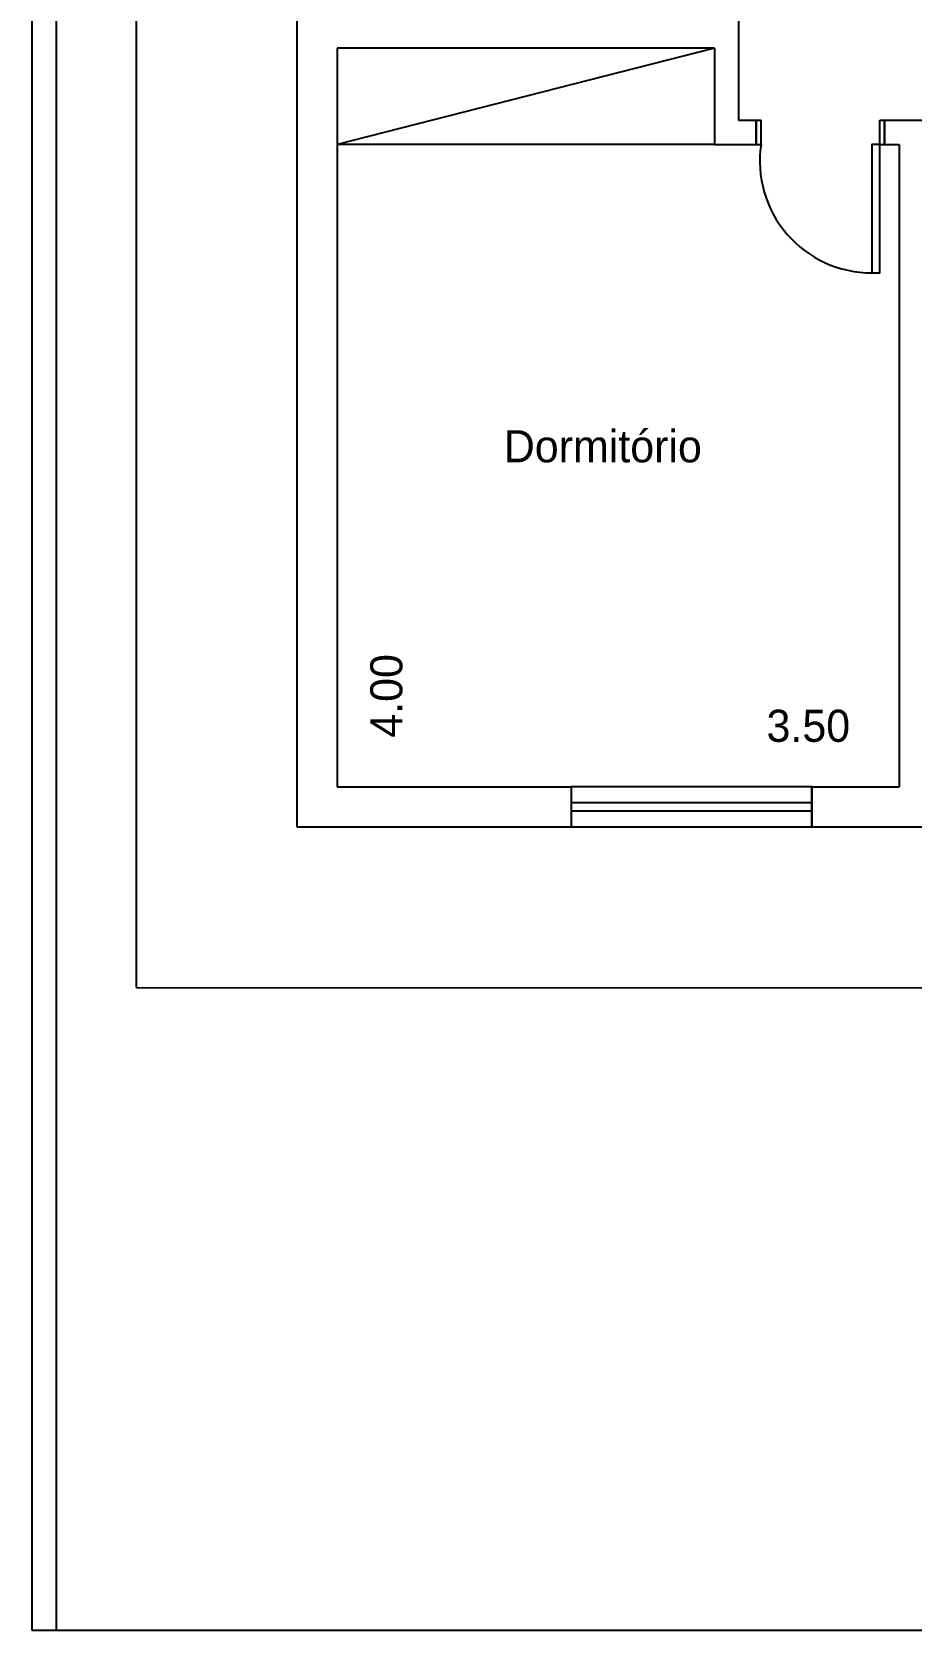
# Model space of a CAD drawing. Extents: x 0 to 18.3, y 0 to 15.9.
# Drawn here: x 0 to 5.48, y 0 to 9.95 of the extents above; entities that cross this region are included whole.
import ezdxf

# ---------------------------------------------------------------- set-up
doc = ezdxf.new("R2010")
doc.units = 0
doc.header["$MEASUREMENT"] = 0
doc.layers.get('0').update_dxf_attribs({"linetype": 'CONTINUOUS'})
doc.layers.get('DEFPOINTS').update_dxf_attribs({"linetype": 'CONTINUOUS'})
for name, color, linetype in [('ARQ3', 3, 'CONTINUOUS'), ('BLOCO', 7, 'CONTINUOUS'), ('HACHURA', 1, 'CONTINUOUS'), ('PAREDE', 5, 'CONTINUOUS')]:
    doc.layers.add(name, color=color, linetype=linetype)
doc.styles.add('PADRÃO', font='', dxfattribs={"height": 0.2})
doc.styles.get('PADRÃO').set_extended_font_data('AvantGarde Bk BT')
doc.dimstyles.new('PADRÃOS', dxfattribs={"dimtxt": 0.15, "dimasz": 0.1, "dimexe": 1.25, "dimexo": 0.625, "dimgap": 0.1, "dimtad": 0, "dimjust": 1, "dimzin": 1, "dimdsep": 46, "dimtxsty": 'PADRÃO', "dimcen": 2.5, "dimse1": 1, "dimse2": 1, "dimsd1": 1, "dimsd2": 1, "dimclrt": 1, "dimadec": 0, "dimazin": 0, "dimtfac": 1, "dimtdec": 4, "dimtmove": 0, "dimatfit": 3, "dimfxl": 1, "dimtolj": 1, "dimtzin": 0, "dimarcsym": 0})

# ---------------------------------------------------------------- blocks, each defined once
blk = doc.blocks.new('J15')
at = {"layer": 'BLOCO'}
for p, q in [((1.5, 0.25), (0, 0.25)), ((0, 0.25), (0, 0)), ((1.5, 0), (1.5, 0.25)), ((1.5, 0.15), (0, 0.15)), ((0, 0.1), (1.5, 0.1)), ((0, 0), (1.5, 0))]:
    blk.add_line(p, q, dxfattribs=at)
blk = doc.blocks.new('P80E15')
at = {"layer": 'BLOCO', "ltscale": 0.015}
for p, q in [((0.03, 0.15), (0, 0.15)), ((0, 0.15), (0, 0)), ((0.03, 0.15), (0.03, 0)), ((0.8, 0.15), (0.77, 0.15)), ((0.77, 0.15), (0.77, 0)), ((0.8, 0.15), (0.8, 0)), ((0.03, 0), (0, 0)), ((0.8, 0), (0.77, 0))]:
    blk.add_line(p, q, dxfattribs=at)
at = {"layer": 'BLOCO'}
blk.add_lwpolyline([(0.03, 0.15), (0.08, 0.15), (0.08, 0.95), (0.03, 0.95)], close=True, dxfattribs=at)
at = {"layer": 'BLOCO', "ltscale": 0.015}
blk.add_arc((0.08, 0.2524), 0.6976, 351.55554, 90, dxfattribs=at)
blk = doc.blocks.new('*D16')
at = {"layer": 'DEFPOINTS', "color": 0, "linetype": 'ByBlock', "ltscale": 0.015}
for p in [(140.1954, 163.7817), (140.1954, 163.403), (143.6954, 163.403)]:
    blk.add_point(p, dxfattribs=at)
at = {"color": 1, "linetype": 'ByBlock', "ltscale": 0.015, "insert": (143.1307, 163.7817), "char_height": 0.2, "attachment_point": 5, "style": 'PADRÃO'}
blk.add_mtext('\\A1;3.50', dxfattribs=at)
blk = doc.blocks.new('*D17')
at = {"layer": 'DEFPOINTS', "color": 0, "linetype": 'ByBlock', "ltscale": 0.015}
for p in [(140.1954, 167.403), (140.5039, 167.403), (140.1954, 163.403)]:
    blk.add_point(p, dxfattribs=at)
at = {"color": 1, "linetype": 'ByBlock', "ltscale": 0.015, "insert": (140.5039, 163.9692), "char_height": 0.2, "attachment_point": 5, "rotation": 90, "style": 'PADRÃO'}
blk.add_mtext('\\A1;4.00', dxfattribs=at)
blk = doc.blocks.new('DORMI')
at = {"layer": 'HACHURA', "ltscale": 0.015, "style": 'PADRÃO'}
blk.add_text('Dormitório', height=0.2, dxfattribs=at).set_placement((-0.5164, -0.0661))

msp = doc.modelspace()

# ---------------------------------------------------------------- linework, layer by layer
at = {"layer": 'ARQ3'}
for p, q in [((0.65, 15.9), (0.65, 4)), ((0.65, 4), (13.2, 3.9945))]:
    msp.add_line(p, q, dxfattribs=at)
at = {"layer": 'BLOCO', "ltscale": 0.015}
for p, q in [((4.25, 9.85), (1.9, 9.25)), ((4.5106, 9.4), (4.5406, 9.4)), ((4.5106, 9.25), (4.5106, 9.4)), ((4.5406, 9.25), (4.5406, 9.4)), ((5.2806, 9.4), (5.3106, 9.4)), ((5.2806, 9.25), (5.2806, 9.4)), ((5.3106, 9.25), (5.3106, 9.4)), ((4.25, 9.25), (1.9, 9.25)), ((4.5106, 9.25), (4.5406, 9.25)), ((5.2806, 9.25), (5.3106, 9.25))]:
    msp.add_line(p, q, dxfattribs=at)
at = {"layer": 'BLOCO'}
msp.add_lwpolyline([(5.2806, 9.25), (5.2306, 9.25), (5.2306, 8.45), (5.2806, 8.45)], close=True, dxfattribs=at)
at = {"layer": 'BLOCO', "ltscale": 0.015}
msp.add_arc((5.2306, 9.1476), 0.6976, 171.55554, 270, dxfattribs=at)
at = {"layer": 'PAREDE'}
for p, q in [((0, 14.9), (0, 0)), ((0.15, 14.9), (0.15, 0)), ((1.65, 14.9), (1.65, 5)), ((4.4, 10.5), (4.4, 9.4)), ((1.9, 9.85), (1.9, 5.25)), ((4.25, 9.85), (1.9, 9.85)), ((4.25, 9.85), (4.25, 9.25)), ((4.4, 9.4), (4.5106, 9.4)), ((5.3106, 9.4), (5.6468, 9.4)), ((4.25, 9.25), (4.5106, 9.25)), ((5.3106, 9.25), (5.4, 9.25)), ((5.4, 9.25), (5.4, 5.25)), ((1.9, 5.25), (3.3581, 5.25)), ((4.8581, 5.25), (5.4, 5.25)), ((1.65, 5), (3.3581, 5)), ((4.8581, 5), (5.65, 5)), ((0, 0), (13.45, 0))]:
    msp.add_line(p, q, dxfattribs=at)
at = {"layer": 'PAREDE', "ltscale": 0.015}
for p, q in [((4.5106, 9.4), (4.5106, 9.25)), ((5.3106, 9.4), (5.3106, 9.25)), ((3.3581, 5.25), (3.3581, 5)), ((4.8581, 5.25), (4.8581, 5))]:
    msp.add_line(p, q, dxfattribs=at)

# ---------------------------------------------------------------- block references
at = {"layer": 'BLOCO', "ltscale": 0.015, "rotation": 180}
msp.add_blockref('P80E15', (5.3106, 9.4), dxfattribs=at)
at = {"layer": 'BLOCO', "ltscale": 0.015}
msp.add_blockref('J15', (3.3581, 5), dxfattribs=at)
at = {"layer": 'HACHURA', "ltscale": 0.015}
msp.add_blockref('DORMI', (3.4551, 7.3367), dxfattribs=at)

# ---------------------------------------------------------------- texts
at = {"layer": 'HACHURA', "ltscale": 0.015, "style": 'PADRÃO'}
msp.add_text('Dormitório', height=0.2, dxfattribs=at).set_placement((2.9387, 7.2706))

# ---------------------------------------------------------------- dimensions: what is measured, and where the dimension line sits
at = {"layer": 'HACHURA', "ltscale": 0.015}
dim = msp.add_linear_dim(base=(2.2084, 9.25), p1=(1.9, 5.25), p2=(1.9, 9.25), angle=90, dimstyle='PADRÃOS', dxfattribs=at)
dim.commit()
dim.dimension.update_dxf_attribs({"geometry": '*D17', "text_midpoint": (2.2084, 5.8161), "insert": (-138.2954, -158.153)})
dim = msp.add_linear_dim(base=(1.9, 5.6286), p1=(5.4, 5.25), p2=(1.9, 5.25), dimstyle='PADRÃOS', dxfattribs=at)
dim.commit()
dim.dimension.update_dxf_attribs({"geometry": '*D16', "text_midpoint": (4.8353, 5.6286), "dimtype": 160, "insert": (-138.2954, -158.153)})

doc.saveas('drawing.dxf')
